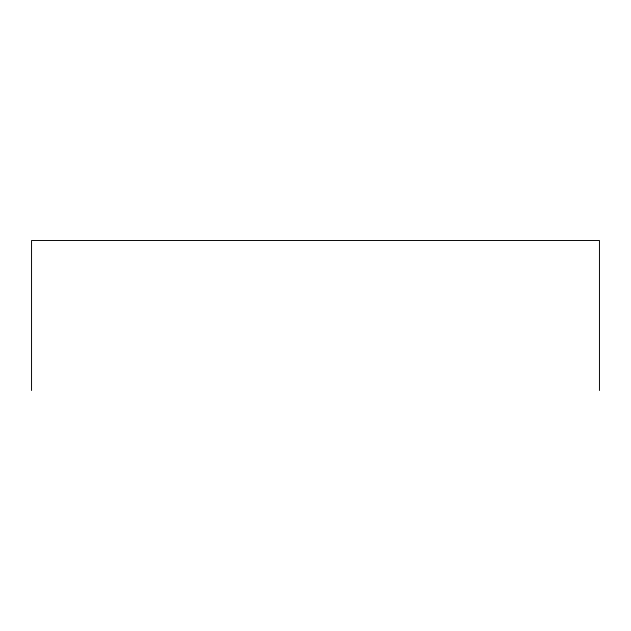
<?xml version="1.0" encoding="UTF-8"?>
<svg xmlns="http://www.w3.org/2000/svg" width="631" height="631" viewBox="0 0 631 631"><rect width="100%" height="100%" fill="white"/><g stroke="black" fill="none" stroke-linecap="round" stroke-linejoin="round"><path stroke-width="0.95" d="M599.45 390.494L599.45 240.506L31.55 240.506L31.55 390.494"/></g></svg>
